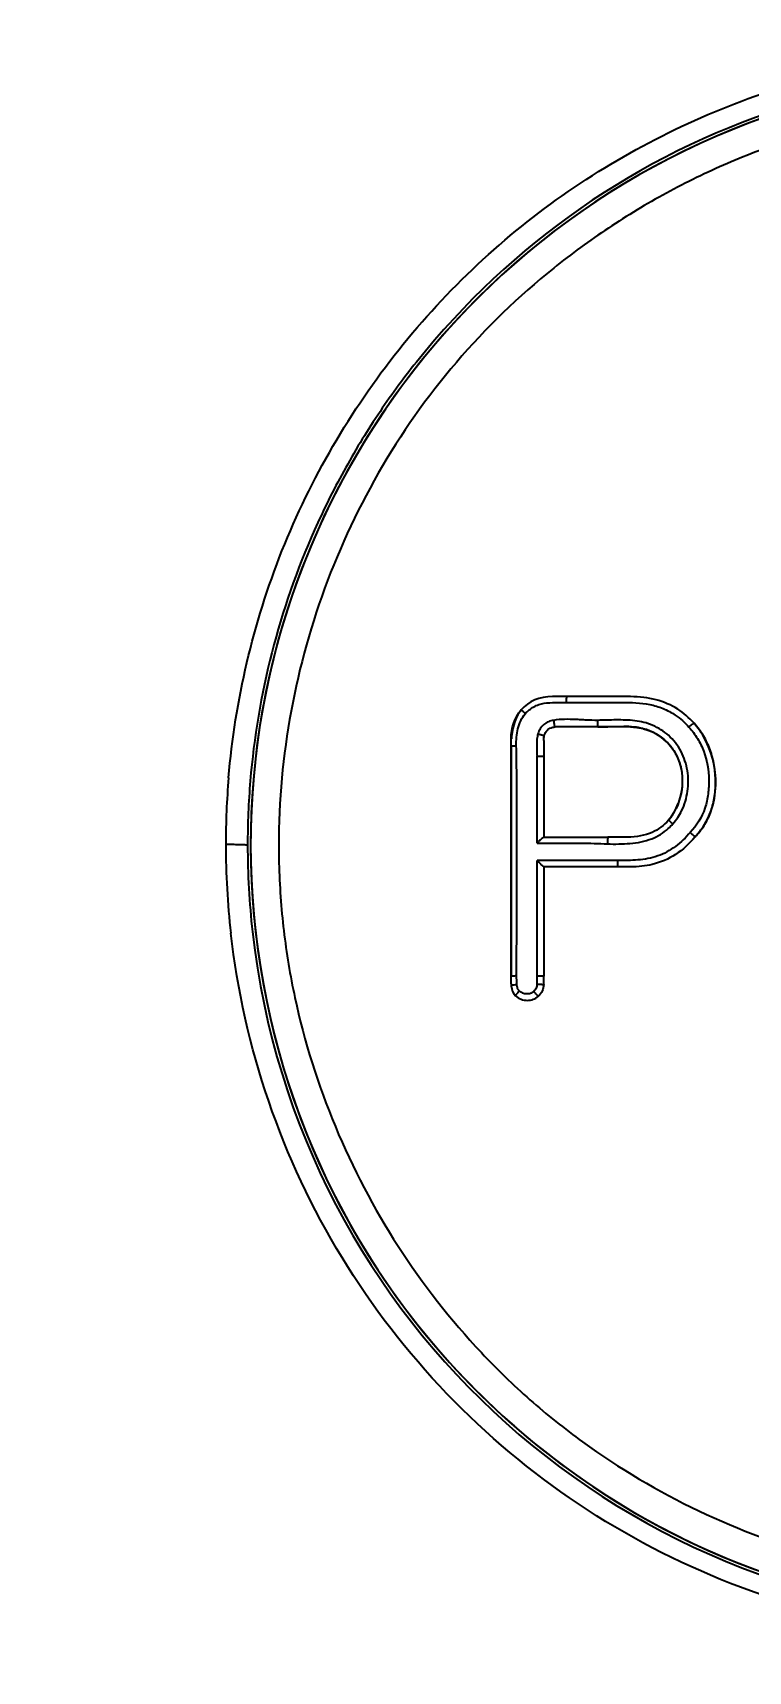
# Model space of a CAD drawing. Extents: x 2340 to 8415, y -46 to 2482.
# Drawn here: x 5912.78 to 5924.38, y 720.65 to 747.18 of the extents above; entities that cross this region are included whole.
import ezdxf

# ---------------------------------------------------------------- set-up
doc = ezdxf.new("R2010")
doc.units = 0
doc.header["$LTSCALE"] = 20
doc.header["$MEASUREMENT"] = 0
doc.layers.get('0').update_dxf_attribs({"linetype": 'CONTINUOUS'})
doc.layers.get('DEFPOINTS').update_dxf_attribs({"linetype": 'CONTINUOUS'})
doc.layers.add('00_COMPONENTS', color=7, linetype='CONTINUOUS')
doc.styles.get("Standard").update_dxf_attribs({"font": 'NanumGothic.ttf'})
doc.dimstyles.get("Standard").update_dxf_attribs({"dimtxt": 2.7, "dimasz": 2.5, "dimexe": 1.5, "dimexo": 1.5, "dimgap": 1.5, "dimtad": 1, "dimdec": 0, "dimlfac": 10, "dimzin": 0, "dimdsep": 46, "dimtxsty": 'Standard', "dimcen": 0, "dimclrt": 2, "dimadec": 0, "dimazin": 0, "dimtfac": 1, "dimtdec": 0, "dimtmove": 0, "dimatfit": 3, "dimfxl": 0, "dimtolj": 1, "dimtzin": 0, "dimarcsym": 0})

# ---------------------------------------------------------------- blocks, each defined once
blk = doc.blocks.new('A$C7b8c0583')
at = {"layer": '00_COMPONENTS', "color": 7, "linetype": 'Continuous'}
for p, q in [((121.983, 55.274), (121.755, 55.274)), ((122.26, 55.274), (121.983, 55.274)), ((123.018, 55.274), (122.26, 55.274)), ((122.114, 54.785), (121.824, 54.785)), ((122.49, 54.785), (122.114, 54.785)), ((122.967, 54.785), (122.49, 54.785)), ((122.895, 54.791), (122.981, 54.788)), ((123.096, 54.778), (123.122, 54.775)), ((123.158, 54.769), (123.216, 54.757)), ((121.084, 54.475), (121.084, 54.591)), ((121.084, 54.591), (121.084, 54.591)), ((121.084, 54.475), (121.084, 50.752)), ((121.084, 50.752), (121.084, 54.475)), ((121.084, 54.475), (121.084, 54.475)), ((121.612, 54.566), (121.612, 54.308)), ((123.673, 54.464), (123.713, 54.409)), ((121.612, 54.308), (121.612, 52.998)), ((123.749, 53.45), (123.711, 53.38)), ((123.757, 53.465), (123.749, 53.45)), ((123.782, 53.522), (123.757, 53.465)), ((121.611, 52.998), (121.866, 52.998)), ((121.866, 52.998), (122.652, 52.998)), ((122.967, 52.998), (122.652, 52.998)), ((124.064, 53.005), (124.064, 53.005)), ((122.811, 52.621), (121.503, 52.621)), ((121.503, 50.754), (121.503, 52.621)), ((121.612, 52.516), (121.612, 50.749)), ((121.612, 52.516), (121.612, 50.749)), ((121.872, 52.516), (121.612, 52.516)), ((122.819, 52.516), (121.872, 52.516)), ((123.019, 52.516), (122.819, 52.516)), ((121.084, 50.639), (121.084, 50.752)), ((121.084, 50.752), (121.084, 50.752)), ((121.612, 50.749), (121.612, 50.749)), ((121.612, 50.652), (121.612, 50.749)), ((121.084, 50.625), (121.084, 50.639)), ((121.611, 50.612), (121.611, 50.611)), ((121.612, 50.638), (121.612, 50.652)), ((121.612, 50.625), (121.612, 50.638))]:
    blk.add_line(p, q, dxfattribs=at)
for points in [[(121.246, 55.058), (121.223, 55.026), (121.193, 54.979), (121.167, 54.928), (121.144, 54.873), (121.125, 54.815), (121.11, 54.756), (121.099, 54.694), (121.091, 54.629), (121.088, 54.591)], [(122.49, 54.785), (122.529, 54.786), (122.624, 54.787), (122.717, 54.789), (122.807, 54.791), (122.895, 54.791)], [(122.981, 54.788), (123.065, 54.782), (123.096, 54.778)], [(123.122, 54.775), (123.147, 54.772), (123.158, 54.769)], [(123.216, 54.757), (123.225, 54.755), (123.227, 54.755)], [(123.227, 54.755), (123.301, 54.732), (123.373, 54.702), (123.442, 54.666), (123.507, 54.624), (123.567, 54.576), (123.601, 54.543)], [(124.064, 53.005), (124.083, 53.024), (124.141, 53.093), (124.195, 53.168), (124.244, 53.25), (124.288, 53.339), (124.325, 53.432), (124.355, 53.529), (124.377, 53.63), (124.392, 53.734), (124.399, 53.839), (124.398, 53.945), (124.39, 54.052), (124.374, 54.157), (124.351, 54.262), (124.32, 54.363), (124.283, 54.462), (124.239, 54.558), (124.189, 54.648), (124.134, 54.733), (124.073, 54.813), (124.047, 54.844)], [(123.601, 54.543), (123.622, 54.524), (123.668, 54.47)], [(123.668, 54.47), (123.672, 54.466), (123.673, 54.464)], [(123.713, 54.409), (123.716, 54.405), (123.718, 54.401)], [(123.718, 54.401), (123.754, 54.34), (123.786, 54.272), (123.813, 54.201), (123.833, 54.128), (123.847, 54.053), (123.855, 53.978), (123.857, 53.901), (123.854, 53.824), (123.845, 53.747), (123.83, 53.671), (123.809, 53.596), (123.782, 53.522)], [(123.711, 53.38), (123.666, 53.313), (123.636, 53.274)]]:
    blk.add_lwpolyline(points, dxfattribs=at)
for centre, radius, start, end in [((129.363, 52.87), 12.5, 108.1481, 270), ((129.363, 52.87), 12.5, 108.2609, 267.4128), ((129.363, 52.87), 12.55, 108.0401, 141.4477), ((129.363, 52.87), 12.55, 141.4477, 146.3051), ((129.363, 52.87), 12.55, 146.3051, 151.156), ((129.363, 52.87), 12.55, 151.156, 156.006), ((129.363, 52.87), 12.55, 156.006, 175.2449), ((122.869, 52.409), 2.382, 87.0701, 88.9882), ((122.955, 53.601), 1.187, 82.0206, 83.0387), ((122.98, 53.737), 1.048, 82.354, 83.5059), ((122.972, 53.72), 1.066, 79.9152, 82.0374), ((122.986, 53.776), 1.008, 80.118, 82.3606), ((122.996, 53.856), 0.928, 76.9368, 79.9266), ((122.995, 53.828), 0.956, 77.2198, 80.1226), ((123.014, 53.935), 0.847, 75.649, 76.9057), ((123.002, 53.862), 0.921, 76.0516, 77.2082), ((123.017, 53.944), 0.837, 45.7525, 75.6784), ((123.023, 53.952), 0.828, 39.9754, 45.7029), ((122.989, 53.928), 0.869, 39.7403, 45.2252), ((122.984, 53.923), 0.877, 39.2358, 39.7473), ((123.023, 53.951), 0.828, 39.4339, 39.9753), ((122.984, 53.923), 0.877, 38.635, 39.2358), ((123.024, 53.953), 0.826, 34.6978, 39.4352), ((122.984, 53.923), 0.877, 38.1013, 38.635), ((122.986, 53.925), 0.873, 34.7594, 38.1038), ((122.994, 53.93), 0.864, 33.6359, 34.7565), ((122.998, 53.933), 0.859, 33.0375, 33.6354), ((129.273, 52.882), 12.814, 175.1776, 179.9978), ((129.363, 52.87), 12.55, 175.2449, 180), ((122.916, 53.865), 0.931, 320.6734, 328.2138), ((122.889, 53.881), 0.963, 328.1955, 331.6998), ((122.874, 53.89), 0.98, 331.6973, 334.3234), ((122.857, 53.898), 0.998, 334.3329, 339.0699), ((122.874, 53.926), 1.094, 319.2854, 319.6346), ((129.31, 52.887), 12.851, 180.0171, 186.4555), ((129.363, 52.87), 12.55, 180, 186.4219), ((129.363, 52.87), 12.55, 186.4219, 269.995), ((121.5, 50.625), 0.415, 179.9722, 182.9678), ((121.467, 50.623), 0.382, 182.9889, 184.5565), ((121.271, 50.625), 0.341, 357.6948, 0.0116)]:
    blk.add_arc(centre, radius, start, end, dxfattribs=at)
for points, knots in [([(116.505, 53.959), (116.611, 55.213), (117.195, 57.702), (119.115, 61.003), (121.898, 63.602), (124.179, 64.725), (125.367, 65.109)], [0, 0, 0, 0, 0.250898, 0.501324, 0.751021, 1, 1, 1, 1]), ([(125.613, 64.297), (125.266, 64.182), (124.581, 63.922), (123.592, 63.442), (122.65, 62.875), (121.467, 62.01), (120.142, 60.732), (118.872, 58.925), (117.953, 56.918), (117.405, 54.78), (117.278, 52.944), (117.382, 51.483), (117.622, 50.039), (118.174, 48.287), (119.198, 46.34), (120.327, 44.893), (121.376, 43.877), (122.517, 42.964), (124.096, 42.031), (125.816, 41.394), (127.242, 41.07), (128.33, 40.925), (129.428, 40.877), (130.159, 40.914), (130.523, 40.951)], [0, 0, 0, 0, 0.031281, 0.062576, 0.093872, 0.125177, 0.187738, 0.250322, 0.312917, 0.375501, 0.438053, 0.469343, 0.50062, 0.563064, 0.625458, 0.687815, 0.719018, 0.75022, 0.812572, 0.87496, 0.906201, 0.937452, 0.968726, 1, 1, 1, 1]), ([(121.983, 55.274), (121.983, 55.274), (121.981, 55.271), (121.98, 55.266), (121.979, 55.257), (121.977, 55.239), (121.976, 55.212), (121.975, 55.19), (121.975, 55.178)], [0, 0, 0, 0, 0.022352, 0.077028, 0.169455, 0.297151, 0.631739, 1, 1, 1, 1]), ([(121.167, 54.479), (121.165, 54.525), (121.168, 54.617), (121.188, 54.754), (121.233, 54.885), (121.283, 54.963), (121.313, 54.998)], [0, 0, 0, 0, 0.249739, 0.499878, 0.749946, 1, 1, 1, 1]), ([(121.313, 54.998), (121.304, 55.005), (121.292, 55.017), (121.276, 55.031), (121.266, 55.04), (121.258, 55.047), (121.252, 55.052), (121.249, 55.055), (121.248, 55.057), (121.247, 55.058), (121.246, 55.058), (121.246, 55.058)], [0, 0, 0, 0, 0.38941, 0.562182, 0.712185, 0.834452, 0.925014, 0.957304, 0.980605, 0.994802, 1, 1, 1, 1]), ([(121.313, 54.998), (121.352, 55.043), (121.423, 55.1), (121.532, 55.148), (121.649, 55.175), (121.797, 55.178), (121.916, 55.179), (121.975, 55.178)], [0, 0, 0, 0, 0.249968, 0.375271, 0.500331, 0.750208, 1, 1, 1, 1]), ([(121.975, 55.178), (122.05, 55.178), (122.201, 55.178), (122.427, 55.178), (122.653, 55.178), (122.953, 55.18), (123.258, 55.176), (123.548, 55.088), (123.682, 55.016), (123.744, 54.975)], [0, 0, 0, 0, 0.125017, 0.25005, 0.375076, 0.500083, 0.749892, 0.874986, 1, 1, 1, 1]), ([(121.517, 54.672), (121.51, 54.643), (121.5, 54.583), (121.498, 54.493), (121.501, 54.403), (121.502, 54.343), (121.503, 54.312)], [0, 0, 0, 0, 0.250185, 0.500068, 0.750132, 1, 1, 1, 1]), ([(121.772, 54.89), (121.743, 54.886), (121.685, 54.872), (121.608, 54.824), (121.55, 54.755), (121.527, 54.7), (121.517, 54.672)], [0, 0, 0, 0, 0.249601, 0.499411, 0.749589, 1, 1, 1, 1]), ([(121.517, 54.672), (121.53, 54.669), (121.548, 54.663), (121.573, 54.657), (121.589, 54.652), (121.603, 54.648), (121.612, 54.645), (121.617, 54.644), (121.619, 54.643), (121.62, 54.642), (121.621, 54.642), (121.621, 54.642)], [0, 0, 0, 0, 0.360115, 0.539757, 0.701807, 0.833673, 0.928504, 0.960552, 0.982668, 0.995537, 1, 1, 1, 1]), ([(121.621, 54.642), (121.622, 54.646), (121.632, 54.678), (121.659, 54.729), (121.718, 54.771), (121.768, 54.782), (121.79, 54.784)], [0, 0, 0, 0, 0.057083, 0.429848, 0.770249, 1, 1, 1, 1]), ([(122.482, 54.89), (122.423, 54.89), (122.334, 54.891), (122.216, 54.899), (122.097, 54.905), (121.949, 54.909), (121.83, 54.9), (121.772, 54.89)], [0, 0, 0, 0, 0.250028, 0.375037, 0.500042, 0.750042, 1, 1, 1, 1]), ([(121.772, 54.89), (121.773, 54.877), (121.775, 54.858), (121.778, 54.833), (121.781, 54.816), (121.783, 54.803), (121.786, 54.792), (121.788, 54.787), (121.789, 54.784), (121.79, 54.784)], [0, 0, 0, 0, 0.357106, 0.535071, 0.695912, 0.827309, 0.922555, 0.978294, 1, 1, 1, 1]), ([(123.633, 54.648), (123.595, 54.681), (123.514, 54.742), (123.38, 54.813), (123.236, 54.861), (123.037, 54.895), (122.784, 54.897), (122.583, 54.894), (122.482, 54.89)], [0, 0, 0, 0, 0.125139, 0.250302, 0.375233, 0.500266, 0.750129, 1, 1, 1, 1]), ([(122.482, 54.89), (122.482, 54.877), (122.482, 54.858), (122.483, 54.834), (122.484, 54.817), (122.485, 54.804), (122.487, 54.794), (122.488, 54.789), (122.489, 54.785), (122.49, 54.785)], [0, 0, 0, 0, 0.360254, 0.538078, 0.698092, 0.828424, 0.922749, 0.978077, 1, 1, 1, 1]), ([(123.965, 54.781), (123.974, 54.79), (123.993, 54.806), (124.015, 54.824), (124.03, 54.835), (124.038, 54.84), (124.043, 54.843), (124.046, 54.844), (124.047, 54.844)], [0, 0, 0, 0, 0.376964, 0.699104, 0.823302, 0.916448, 0.975111, 1, 1, 1, 1]), ([(123.965, 54.781), (124.017, 54.725), (124.11, 54.599), (124.246, 54.319), (124.296, 54.007), (124.282, 53.697), (124.216, 53.393), (124.093, 53.184), (123.982, 53.076)], [0, 0, 0, 0, 0.125041, 0.250248, 0.499941, 0.625355, 0.750755, 1, 1, 1, 1]), ([(124.064, 53.005), (124.12, 53.061), (124.216, 53.181), (124.319, 53.39), (124.371, 53.586), (124.392, 53.756), (124.397, 53.893), (124.391, 54.031), (124.37, 54.208), (124.315, 54.416), (124.207, 54.642), (124.105, 54.779), (124.047, 54.844)], [0, 0, 0, 0, 0.12353, 0.247059, 0.370589, 0.432353, 0.494118, 0.557353, 0.620588, 0.747059, 0.873529, 1, 1, 1, 1]), ([(121.084, 54.475), (121.084, 54.475), (121.087, 54.476), (121.091, 54.476), (121.098, 54.477), (121.108, 54.478), (121.121, 54.478), (121.141, 54.479), (121.156, 54.479), (121.167, 54.479)], [0, 0, 0, 0, 0.018144, 0.069373, 0.157571, 0.280962, 0.435556, 0.613439, 1, 1, 1, 1]), ([(121.172, 50.756), (121.172, 50.911), (121.172, 51.221), (121.178, 51.687), (121.175, 52.152), (121.177, 52.618), (121.176, 53.083), (121.177, 53.548), (121.175, 54.014), (121.17, 54.324), (121.167, 54.479)], [0, 0, 0, 0, 0.125002, 0.250006, 0.375007, 0.500009, 0.62501, 0.750012, 0.87501, 1, 1, 1, 1]), ([(123.846, 53.425), (123.895, 53.524), (123.959, 53.74), (123.956, 54.076), (123.854, 54.396), (123.715, 54.575), (123.633, 54.648)], [0, 0, 0, 0, 0.250414, 0.500646, 0.750558, 1, 1, 1, 1]), ([(123.704, 54.423), (123.747, 54.36), (123.816, 54.221), (123.878, 53.92), (123.844, 53.683), (123.79, 53.541)], [0, 0, 0, 0, 0.250258, 0.500935, 1, 1, 1, 1]), ([(121.503, 54.312), (121.516, 54.313), (121.536, 54.312), (121.561, 54.312), (121.578, 54.311), (121.592, 54.311), (121.603, 54.31), (121.608, 54.309), (121.612, 54.309), (121.612, 54.308)], [0, 0, 0, 0, 0.358612, 0.537804, 0.699714, 0.831682, 0.926802, 0.981487, 1, 1, 1, 1]), ([(123.982, 53.076), (123.914, 52.991), (123.795, 52.875), (123.61, 52.757), (123.46, 52.69), (123.301, 52.647), (123.138, 52.628), (122.975, 52.619), (122.866, 52.619), (122.811, 52.621)], [0, 0, 0, 0, 0.250038, 0.375251, 0.500431, 0.625457, 0.750305, 0.875265, 1, 1, 1, 1]), ([(123.364, 52.974), (123.461, 53.012), (123.583, 53.087), (123.681, 53.186), (123.704, 53.212)], [0, 0, 0, 0, 0.749334, 1, 1, 1, 1]), ([(123.704, 53.212), (123.695, 53.22), (123.682, 53.232), (123.666, 53.246), (123.656, 53.255), (123.648, 53.263), (123.642, 53.268), (123.639, 53.271), (123.638, 53.273), (123.637, 53.274), (123.636, 53.274), (123.636, 53.274)], [0, 0, 0, 0, 0.388674, 0.561505, 0.711713, 0.834256, 0.92509, 0.957489, 0.980859, 0.995053, 1, 1, 1, 1]), ([(124.064, 53.005), (124.064, 53.005), (124.063, 53.005), (124.062, 53.006), (124.06, 53.008), (124.057, 53.01), (124.054, 53.013), (124.047, 53.018), (124.038, 53.026), (124.026, 53.037), (124.007, 53.054), (123.991, 53.065), (123.982, 53.076)], [0, 0, 0, 0, 0.005131, 0.020084, 0.044623, 0.078517, 0.121487, 0.172977, 0.298996, 0.451403, 0.624475, 1, 1, 1, 1]), ([(116.46, 52.883), (116.503, 52.883), (116.586, 52.883), (116.691, 52.88), (116.77, 52.879), (116.799, 52.873), (116.813, 52.873), (116.813, 52.87)], [0, 0, 0, 0, 0.366726, 0.694005, 0.918291, 0.978245, 1, 1, 1, 1]), ([(121.611, 52.998), (121.609, 52.998), (121.604, 52.994), (121.594, 52.987), (121.582, 52.977), (121.568, 52.964), (121.552, 52.95), (121.531, 52.929), (121.514, 52.913), (121.503, 52.902)], [0, 0, 0, 0, 0.042598, 0.127106, 0.242279, 0.377337, 0.524614, 0.679776, 1, 1, 1, 1]), ([(121.503, 52.902), (121.598, 52.902), (121.836, 52.902), (122.217, 52.904), (122.502, 52.896), (122.644, 52.889)], [0, 0, 0, 0, 0.249986, 0.624996, 1, 1, 1, 1]), ([(122.652, 52.998), (122.652, 52.998), (122.65, 52.994), (122.649, 52.989), (122.648, 52.978), (122.646, 52.964), (122.645, 52.946), (122.645, 52.921), (122.644, 52.902), (122.645, 52.89)], [0, 0, 0, 0, 0.02317, 0.081645, 0.179757, 0.31369, 0.475253, 0.651498, 1, 1, 1, 1]), ([(122.644, 52.889), (122.705, 52.887), (122.827, 52.887), (123.069, 52.898), (123.252, 52.929), (123.364, 52.974)], [0, 0, 0, 0, 0.25013, 0.500383, 1, 1, 1, 1]), ([(121.612, 52.516), (121.611, 52.516), (121.61, 52.518), (121.607, 52.52), (121.603, 52.523), (121.596, 52.53), (121.585, 52.54), (121.57, 52.554), (121.554, 52.57), (121.532, 52.592), (121.515, 52.609), (121.503, 52.621)], [0, 0, 0, 0, 0.009695, 0.032762, 0.068059, 0.114035, 0.230224, 0.367964, 0.518556, 0.676487, 1, 1, 1, 1]), ([(122.819, 52.516), (122.818, 52.516), (122.817, 52.52), (122.816, 52.525), (122.814, 52.535), (122.813, 52.548), (122.812, 52.565), (122.811, 52.589), (122.811, 52.608), (122.811, 52.621)], [0, 0, 0, 0, 0.021792, 0.077021, 0.171243, 0.301471, 0.461416, 0.639302, 1, 1, 1, 1]), ([(132.858, 40.525), (131.08, 40.017), (127.259, 39.78), (121.948, 41.864), (117.989, 45.975), (116.749, 49.602), (116.541, 51.442)], [0, 0, 0, 0, 0.250282, 0.49977, 0.749379, 1, 1, 1, 1]), ([(121.084, 50.752), (121.084, 50.752), (121.087, 50.753), (121.091, 50.753), (121.1, 50.754), (121.11, 50.755), (121.124, 50.755), (121.145, 50.756), (121.161, 50.756), (121.172, 50.756)], [0, 0, 0, 0, 0.018361, 0.070694, 0.160738, 0.286222, 0.442463, 0.620394, 1, 1, 1, 1]), ([(121.503, 50.754), (121.516, 50.754), (121.536, 50.754), (121.561, 50.753), (121.578, 50.753), (121.592, 50.752), (121.603, 50.751), (121.608, 50.75), (121.612, 50.75), (121.612, 50.749)], [0, 0, 0, 0, 0.359064, 0.538266, 0.700073, 0.83189, 0.926891, 0.981505, 1, 1, 1, 1]), ([(121.085, 50.603), (121.085, 50.604), (121.089, 50.605), (121.094, 50.606), (121.106, 50.607), (121.114, 50.608), (121.119, 50.609)], [0, 0, 0, 0, 0.063988, 0.249844, 0.566517, 1, 1, 1, 1]), ([(121.119, 50.609), (121.123, 50.609), (121.143, 50.611), (121.162, 50.612), (121.177, 50.613)], [0, 0, 0, 0, 0.232421, 1, 1, 1, 1]), ([(121.215, 50.509), (121.206, 50.499), (121.191, 50.482), (121.173, 50.461), (121.163, 50.448), (121.157, 50.44), (121.155, 50.435), (121.154, 50.432), (121.155, 50.431)], [0, 0, 0, 0, 0.380263, 0.70114, 0.824166, 0.916276, 0.974411, 1, 1, 1, 1]), ([(121.155, 50.431), (121.183, 50.406), (121.242, 50.368), (121.345, 50.35), (121.445, 50.367), (121.5, 50.4), (121.525, 50.423)], [0, 0, 0, 0, 0.26039, 0.520816, 0.760408, 1, 1, 1, 1]), ([(121.215, 50.509), (121.209, 50.516), (121.199, 50.526), (121.191, 50.543), (121.187, 50.557), (121.184, 50.571), (121.18, 50.589), (121.177, 50.603), (121.177, 50.613)], [0, 0, 0, 0, 0.250275, 0.37353, 0.498353, 0.62487, 0.750814, 1, 1, 1, 1]), ([(121.45, 50.501), (121.434, 50.487), (121.396, 50.464), (121.331, 50.456), (121.267, 50.47), (121.231, 50.495), (121.215, 50.509)], [0, 0, 0, 0, 0.250445, 0.500471, 0.750005, 1, 1, 1, 1]), ([(121.503, 50.619), (121.503, 50.597), (121.493, 50.553), (121.466, 50.516), (121.45, 50.501)], [0, 0, 0, 0, 0.500267, 1, 1, 1, 1]), ([(121.525, 50.423), (121.525, 50.422), (121.524, 50.423), (121.523, 50.424), (121.521, 50.426), (121.517, 50.429), (121.51, 50.436), (121.501, 50.446), (121.49, 50.458), (121.472, 50.476), (121.459, 50.491), (121.45, 50.501)], [0, 0, 0, 0, 0.005854, 0.020942, 0.04548, 0.079329, 0.173671, 0.299697, 0.45223, 0.624901, 1, 1, 1, 1]), ([(121.503, 50.619), (121.515, 50.619), (121.539, 50.618), (121.571, 50.616), (121.595, 50.614), (121.607, 50.613), (121.611, 50.612)], [0, 0, 0, 0, 0.333444, 0.658098, 0.894884, 1, 1, 1, 1])]:
    blk.add_open_spline(points, degree=3, knots=knots, dxfattribs=at)
for points in [[(121.755, 55.274), (121.54, 55.274), (121.37, 55.202), (121.246, 55.059)], [(123.782, 55.071), (123.569, 55.206), (123.314, 55.274), (123.018, 55.274)], [(121.084, 54.591), (121.084, 54.777), (121.138, 54.932), (121.246, 55.059)], [(123.744, 54.975), (123.826, 54.92), (123.901, 54.856), (123.965, 54.781)], [(124.047, 54.844), (123.967, 54.933), (123.879, 55.009), (123.782, 55.071)], [(121.824, 54.785), (121.812, 54.785), (121.801, 54.785), (121.79, 54.784)], [(122.49, 54.785), (122.631, 54.785), (122.771, 54.793), (122.911, 54.79)], [(123.099, 54.778), (123.056, 54.783), (123.013, 54.785), (122.967, 54.785)], [(122.991, 54.788), (123.027, 54.786), (123.063, 54.783), (123.099, 54.779)], [(121.612, 54.566), (121.612, 54.593), (121.615, 54.618), (121.621, 54.642)], [(121.503, 52.902), (121.503, 53.372), (121.504, 53.842), (121.503, 54.312)], [(123.708, 53.217), (123.762, 53.281), (123.809, 53.351), (123.846, 53.425)], [(123.368, 53.076), (123.251, 53.024), (123.117, 52.998), (122.967, 52.998)], [(123.636, 53.274), (123.56, 53.188), (123.47, 53.122), (123.368, 53.076)], [(124.064, 53.005), (123.875, 52.773), (123.645, 52.624), (123.371, 52.557)], [(123.371, 52.557), (123.261, 52.53), (123.143, 52.516), (123.019, 52.516)], [(121.177, 50.613), (121.174, 50.66), (121.173, 50.708), (121.172, 50.756)], [(121.503, 50.619), (121.504, 50.664), (121.503, 50.709), (121.503, 50.754)], [(121.086, 50.593), (121.091, 50.525), (121.114, 50.471), (121.155, 50.431)], [(121.611, 50.611), (121.608, 50.535), (121.579, 50.472), (121.525, 50.423)]]:
    blk.add_open_spline(points, degree=3, dxfattribs=at)
blk = doc.blocks.new('*D27')
at = {"color": 3, "lineweight": -2}
for p, q in [((6015.86, 1256.014), (5595.339, 1256.014)), ((5600.339, 1236.014), (5600.339, 321.193)), ((5764.155, 301.193), (5595.339, 301.193))]:
    blk.add_line(p, q, dxfattribs=at)
at = {"color": 3}
for points in [[(5597.005, 1236.014), (5603.672, 1236.014), (5600.339, 1256.014)], [(5597.005, 321.193), (5603.672, 321.193), (5600.339, 301.193)]]:
    blk.add_solid(points, dxfattribs=at)
at = {"layer": 'DEFPOINTS', "color": 0}
for p in [(6017.36, 1256.014), (5600.339, 301.193), (5765.655, 301.193)]:
    blk.add_point(p, dxfattribs=at)
at = {"color": 2, "insert": (5572.647, 778.603), "char_height": 26, "attachment_point": 5, "rotation": 90}
blk.add_mtext('\\A1;{\\H1.25x;955}', dxfattribs=at)

msp = doc.modelspace()

# ---------------------------------------------------------------- block references
msp.add_blockref('A$C7b8c0583', (5799.452, 681.153))

# ---------------------------------------------------------------- dimensions: what is measured, and where the dimension line sits
dim = msp.add_linear_dim(base=(5600.339, 301.193), p1=(6017.36, 1256.014), p2=(5765.655, 301.193), angle=90, text='{\\H1.25x;955}', dimstyle='Standard', override={"dimtxt": 26, "dimasz": 20, "dimexe": 5, "dimgap": 10, "dimlfac": 1, "dimzin": 12, "dimclrd": 3, "dimclre": 3, "dimazin": 2, "dimarcsym": 1})
dim.commit()
dim.dimension.update_dxf_attribs({"geometry": '*D27', "text_midpoint": (5572.647, 778.603)})

doc.saveas('drawing.dxf')
